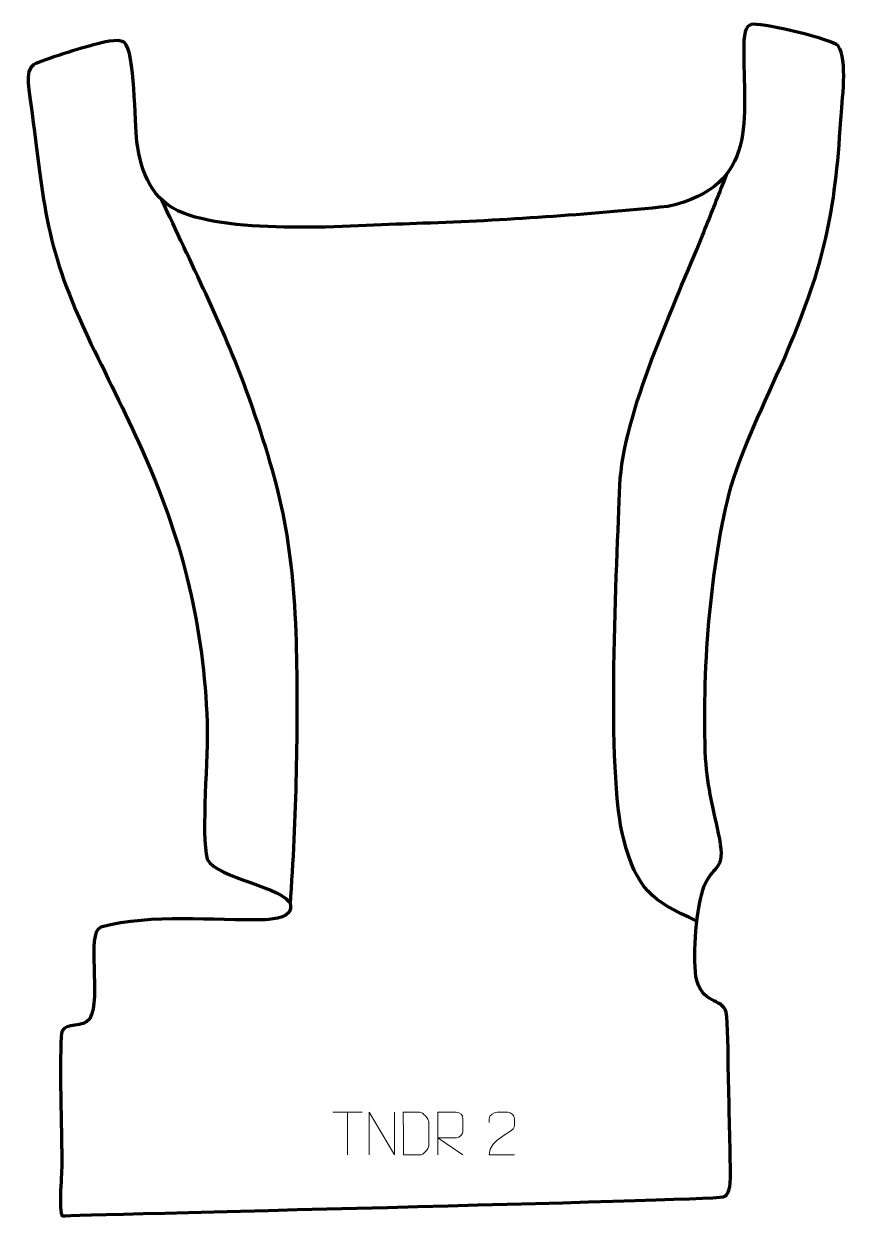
# Model space of a CAD drawing. Header units: millimetres. Extents: x -240 to 241, y -349 to 348.
import ezdxf

# ---------------------------------------------------------------- set-up
doc = ezdxf.new("R2010")
doc.units = ezdxf.units.MM
doc.header["$MEASUREMENT"] = 0
doc.layers.add('layer 1', color=7, linetype='Continuous')
doc.layers.add('layer 2', color=7, linetype='Continuous')

msp = doc.modelspace()

# ---------------------------------------------------------------- linework, layer by layer
at = {"layer": 'layer 1', "color": 142, "lineweight": 158}
for points, knots in [([(152.3063, -175.6811), (125.9034, -163.7953), (117.2892, -157.0528), (109.5904, -128.1038), (109.5904, -128.1038), (99.1334, -88.7837), (105.6294, 33.2771), (107.4042, 78.7322), (107.4042, 78.7322), (109.0485, 120.284), (139.5274, 184.7356), (155.5752, 224.5631), (155.5752, 224.5631), (159.4946, 234.3537), (163.4013, 244.1493), (167.3023, 253.9472), (167.3023, 253.9472), (167.3023, 253.9472), (167.8596, 255.3469), (167.8596, 255.3469), (167.8596, 255.3469), (167.8596, 255.3469), (170.0906, 260.9519), (170.0906, 260.9519)], [0, 0, 0, 0, 0.14285714, 0.14285714, 0.14285714, 0.14285714, 0.28571429, 0.28571429, 0.28571429, 0.28571429, 0.42857143, 0.42857143, 0.42857143, 0.42857143, 0.57142857, 0.57142857, 0.57142857, 0.57142857, 0.71428571, 0.71428571, 0.71428571, 0.71428571, 1, 1, 1, 1]), ([(-84.9267, -166.1132), (-81.4371, -115.8801), (-80.0954, -62.7547), (-81.3925, -12.4202), (-81.3925, -12.4202), (-83.217, 46.2744), (-90.693, 79.0628), (-110.692, 134.2567), (-110.692, 134.2567), (-124.2366, 171.6377), (-143.2783, 209.0612), (-159.9766, 245.4615)], [0, 0, 0, 0, 0.25, 0.25, 0.25, 0.25, 0.5, 0.5, 0.5, 0.5, 1, 1, 1, 1])]:
    msp.add_open_spline(points, degree=3, knots=knots, dxfattribs=at)
at = {"layer": 'layer 1', "color": 250, "lineweight": 9}
for points in [[(-60.058, -287.3353), (-60.058, -287.3353), (-43.0708, -287.3353), (-43.0708, -287.3353)], [(-51.5642, -312.2653), (-51.5642, -312.2653), (-51.5642, -287.3118), (-51.5642, -287.3118)]]:
    msp.add_open_spline(points, degree=3, dxfattribs=at)
for points, knots in [([(-38.8918, -312.2653), (-38.8918, -312.2653), (-38.8918, -287.3118), (-38.8918, -287.3118), (-38.8918, -287.3118), (-38.8918, -287.3118), (-24.237, -312.2653), (-24.237, -312.2653), (-24.237, -312.2653), (-24.237, -312.2653), (-24.237, -287.3118), (-24.237, -287.3118)], [0, 0, 0, 0, 0.25, 0.25, 0.25, 0.25, 0.5, 0.5, 0.5, 0.5, 1, 1, 1, 1]), ([(-18.9567, -312.2372), (-16.6249, -312.2368), (-11.6747, -312.2608), (-9.3432, -312.2611), (-9.3432, -312.2611), (-7.4182, -312.3665), (-4.0996, -308.8249), (-4.1108, -306.8076), (-4.1108, -306.8076), (-4.1112, -301.0375), (-4.1112, -298.8678), (-4.1108, -293.0985), (-4.1108, -293.0985), (-4.1151, -290.9604), (-7.4896, -287.3003), (-9.642, -287.3138), (-9.642, -287.3138), (-11.9677, -287.3138), (-16.692, -287.3138), (-19.0181, -287.3138), (-19.0181, -287.3138), (-19.0177, -293.0607), (-18.9564, -306.4899), (-18.9567, -312.2372)], [0, 0, 0, 0, 0.14285714, 0.14285714, 0.14285714, 0.14285714, 0.28571429, 0.28571429, 0.28571429, 0.28571429, 0.42857143, 0.42857143, 0.42857143, 0.42857143, 0.57142857, 0.57142857, 0.57142857, 0.57142857, 0.71428571, 0.71428571, 0.71428571, 0.71428571, 1, 1, 1, 1]), ([(1.1036, -312.2653), (1.1036, -312.2653), (1.1036, -287.3118), (1.1036, -287.3118), (1.1036, -287.3118), (4.6984, -287.3118), (8.2939, -287.3118), (11.8891, -287.3118), (11.8891, -287.3118), (14.2144, -287.3495), (15.7717, -288.8395), (15.7676, -291.2059), (15.7676, -291.2059), (15.7672, -293.2414), (15.7672, -296.3008), (15.7676, -298.3368), (15.7676, -298.3368), (15.7611, -300.2123), (13.9488, -302.1541), (11.9393, -302.1732), (11.9393, -302.1732), (11.9393, -302.1732), (1.1036, -302.1732), (1.1036, -302.1732), (1.1036, -302.1732), (1.1036, -302.1732), (15.7583, -312.2653), (15.7583, -312.2653)], [0, 0, 0, 0, 0.125, 0.125, 0.125, 0.125, 0.25, 0.25, 0.25, 0.25, 0.375, 0.375, 0.375, 0.375, 0.5, 0.5, 0.5, 0.5, 0.625, 0.625, 0.625, 0.625, 0.75, 0.75, 0.75, 0.75, 1, 1, 1, 1]), ([(45.807, -312.2757), (40.8926, -312.2754), (35.9782, -312.2754), (31.0641, -312.2757), (31.0641, -312.2757), (31.0641, -302.3434), (45.7151, -299.7022), (45.807, -295.3919), (45.807, -295.3919), (45.8067, -293.9678), (45.8067, -292.5441), (45.807, -291.1208), (45.807, -291.1208), (45.7901, -289.0437), (43.6673, -287.3189), (41.9963, -287.3016), (41.9963, -287.3016), (39.9231, -287.302), (37.8502, -287.302), (35.7778, -287.3016), (35.7778, -287.3016), (33.9557, -287.2851), (31.131, -289.0772), (31.0641, -291.1708), (31.0641, -291.1708), (31.0641, -291.1708), (31.0641, -293.2256), (31.0641, -293.2256)], [0, 0, 0, 0, 0.125, 0.125, 0.125, 0.125, 0.25, 0.25, 0.25, 0.25, 0.375, 0.375, 0.375, 0.375, 0.5, 0.5, 0.5, 0.5, 0.625, 0.625, 0.625, 0.625, 0.75, 0.75, 0.75, 0.75, 1, 1, 1, 1])]:
    msp.add_open_spline(points, degree=3, knots=knots, dxfattribs=at)
at = {"layer": 'layer 2', "color": 242, "lineweight": 158}
msp.add_open_spline([(-7.6935, 231.7115), (39.9644, 233.2782), (87.8966, 236.69), (135.3362, 241.5038), (135.3362, 241.5038), (189.0997, 253.6509), (179.3412, 292.5683), (179.7103, 335.1896), (179.7103, 335.1896), (179.7942, 344.8824), (181.4152, 347.7398), (185.5091, 347.8764), (185.5091, 347.8764), (192.8977, 348.1229), (231.8113, 339.1107), (234.6915, 335.2955), (234.6915, 335.2955), (240.5764, 327.5001), (236.9191, 302.5013), (236.3017, 292.1494), (236.3017, 292.1494), (233.0286, 237.2688), (226.6369, 207.9987), (205.2724, 157.1715), (205.2724, 157.1715), (194.3721, 132.2416), (180.3813, 104.0509), (172.351, 78.2966), (172.351, 78.2966), (159.9348, 33.0126), (155.187, -33.7046), (157.403, -80.7452), (157.403, -80.7452), (158.5437, -98.5881), (162.1613, -110.648), (165.6291, -127.6675), (165.6291, -127.6675), (169.0086, -146.7398), (162.9242, -141.2387), (156.6161, -155.1521), (156.6161, -155.1521), (151.8312, -167.8705), (150.0246, -194.5806), (151.7745, -208.0451), (151.7745, -208.0451), (154.9244, -224.8726), (166.8982, -220.1239), (169.384, -228.8281), (169.384, -228.8281), (170.5398, -234.1641), (170.5363, -255.4712), (170.6622, -261.7202), (170.6622, -261.7202), (171.0258, -281.9756), (171.6894, -302.3999), (171.909, -322.6234), (171.909, -322.6234), (172.0074, -331.6806), (170.9569, -336.0787), (167.5932, -336.7395), (167.5932, -336.7395), (157.1279, -338.7953), (-216.0409, -347.2904), (-217.4403, -347.8346), (-217.4403, -347.8346), (-220.7802, -349.1334), (-218.2878, -323.9529), (-218.3193, -318.5091), (-218.3193, -318.5091), (-218.3397, -314.9967), (-218.3757, -311.4848), (-218.4154, -307.9725), (-218.4154, -307.9725), (-218.5362, -299.3629), (-219.9817, -243.5987), (-218.1125, -239.8241), (-218.1125, -239.8241), (-215.7766, -235.1075), (-205.8333, -238.0575), (-202.0617, -232.7184), (-202.0617, -232.7184), (-194.8803, -220.74), (-204.5786, -182.9119), (-195.6252, -179.2754), (-195.6252, -179.2754), (-165.0118, -171.2073), (-130.8266, -175.7534), (-99.4901, -174.8913), (-99.4901, -174.8913), (-94.9411, -174.7662), (-82.827, -173.2548), (-84.9267, -166.1132), (-84.9267, -166.1132), (-87.9327, -155.8883), (-127.6419, -150.9335), (-133.4907, -139.5885), (-133.4907, -139.5885), (-137.2212, -125.1263), (-132.7978, -79.0078), (-133.4782, -59.7843), (-133.4782, -59.7843), (-135.565, -4.279), (-147.2348, 44.3711), (-169.6046, 95.1074), (-169.6046, 95.1074), (-179.4834, 117.5133), (-190.5886, 139.3832), (-201.3114, 161.3932), (-201.3114, 161.3932), (-228.3244, 217.6388), (-228.5656, 241.5984), (-236.3296, 301.2736), (-236.3296, 301.2736), (-237.035, 306.6954), (-240.45, 321.1001), (-234.7628, 324.2884), (-234.7628, 324.2884), (-229.3727, 327.3101), (-206.1298, 334.2392), (-199.0341, 336.1202), (-199.0341, 336.1202), (-195.1033, 337.1293), (-185.6462, 339.7334), (-181.9715, 337.4164), (-181.9715, 337.4164), (-175.2238, 331.6201), (-176.0614, 290.4001), (-174.5327, 279.2748), (-174.5327, 279.2748), (-172.0106, 260.9214), (-165.6972, 244.8439), (-147.3699, 237.5435), (-147.3699, 237.5435), (-112.7242, 224.7067), (-45.8872, 230.5207), (-7.6935, 231.7115)], degree=3, knots=[0, 0, 0, 0, 0.02857143, 0.02857143, 0.02857143, 0.02857143, 0.05714286, 0.05714286, 0.05714286, 0.05714286, 0.08571429, 0.08571429, 0.08571429, 0.08571429, 0.11428571, 0.11428571, 0.11428571, 0.11428571, 0.14285714, 0.14285714, 0.14285714, 0.14285714, 0.17142857, 0.17142857, 0.17142857, 0.17142857, 0.2, 0.2, 0.2, 0.2, 0.22857143, 0.22857143, 0.22857143, 0.22857143, 0.25714286, 0.25714286, 0.25714286, 0.25714286, 0.28571429, 0.28571429, 0.28571429, 0.28571429, 0.31428571, 0.31428571, 0.31428571, 0.31428571, 0.34285714, 0.34285714, 0.34285714, 0.34285714, 0.37142857, 0.37142857, 0.37142857, 0.37142857, 0.4, 0.4, 0.4, 0.4, 0.42857143, 0.42857143, 0.42857143, 0.42857143, 0.45714286, 0.45714286, 0.45714286, 0.45714286, 0.48571429, 0.48571429, 0.48571429, 0.48571429, 0.51428571, 0.51428571, 0.51428571, 0.51428571, 0.54285714, 0.54285714, 0.54285714, 0.54285714, 0.57142857, 0.57142857, 0.57142857, 0.57142857, 0.6, 0.6, 0.6, 0.6, 0.62857143, 0.62857143, 0.62857143, 0.62857143, 0.65714286, 0.65714286, 0.65714286, 0.65714286, 0.68571429, 0.68571429, 0.68571429, 0.68571429, 0.71428571, 0.71428571, 0.71428571, 0.71428571, 0.74285714, 0.74285714, 0.74285714, 0.74285714, 0.77142857, 0.77142857, 0.77142857, 0.77142857, 0.8, 0.8, 0.8, 0.8, 0.82857143, 0.82857143, 0.82857143, 0.82857143, 0.85714286, 0.85714286, 0.85714286, 0.85714286, 0.88571429, 0.88571429, 0.88571429, 0.88571429, 0.91428571, 0.91428571, 0.91428571, 0.91428571, 0.94285714, 0.94285714, 0.94285714, 0.94285714, 1, 1, 1, 1], dxfattribs=at)

doc.saveas('drawing.dxf')
